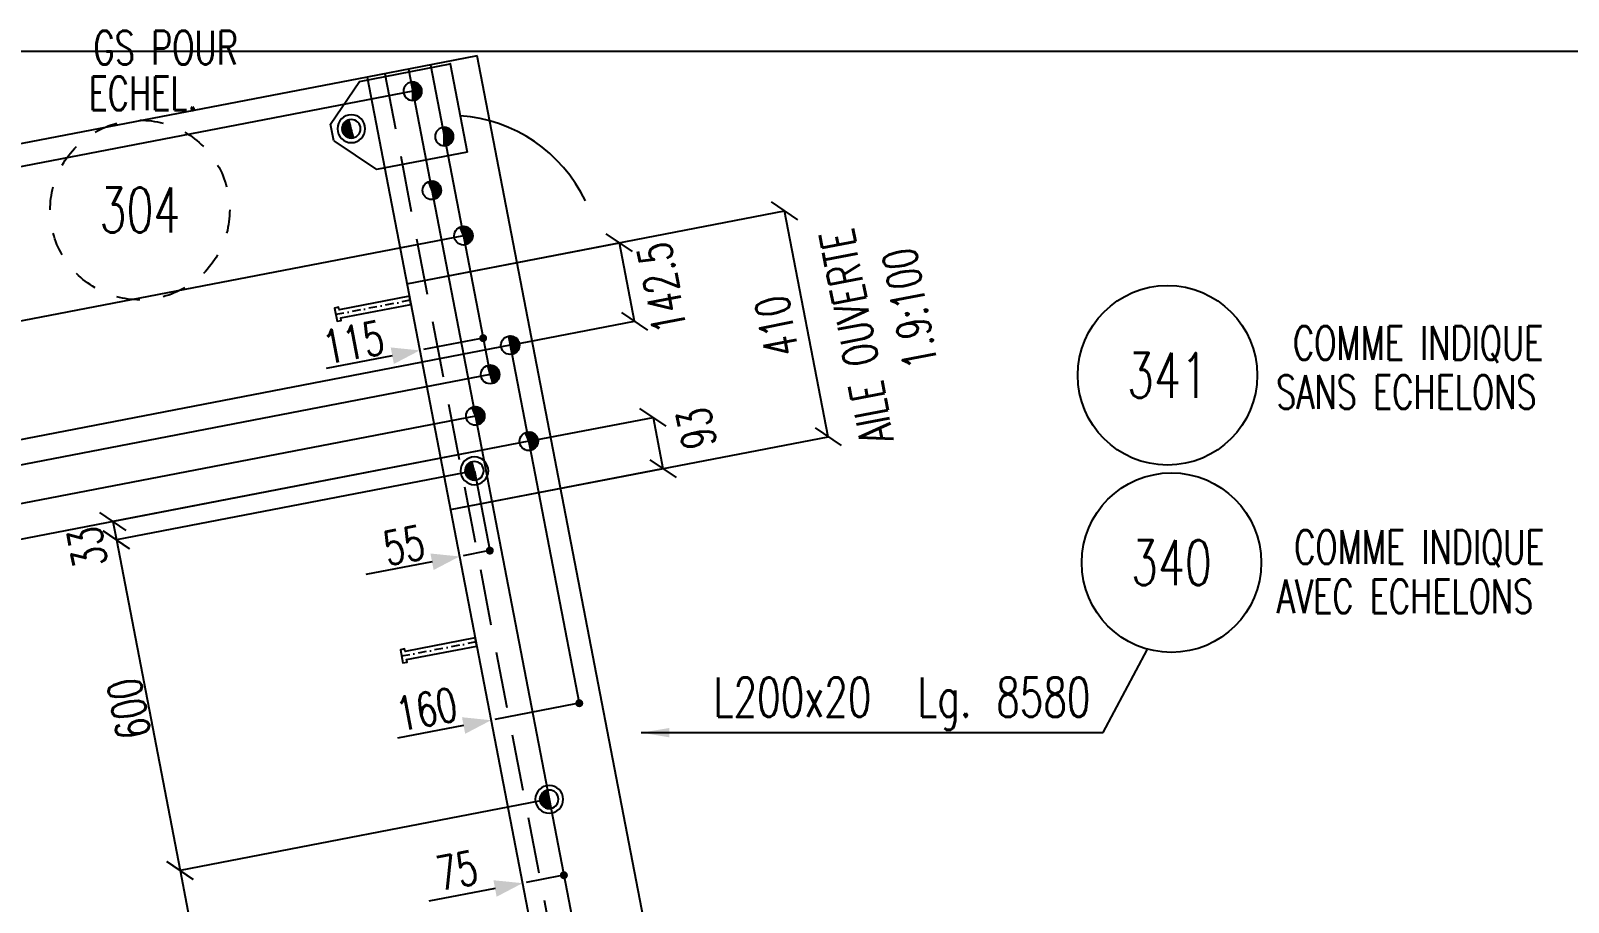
# Model space of a CAD drawing. Extents: x 512572 to 528792, y -20540 to -9023.
# Drawn here: x 524230 to 526971, y -10576 to -9023 of the extents above; entities that cross this region are included whole.
import ezdxf
from ezdxf.enums import TextEntityAlignment as Align

# ---------------------------------------------------------------- set-up
doc = ezdxf.new("R2010")
doc.units = 0
doc.header["$LTSCALE"] = 200
doc.header["$MEASUREMENT"] = 0
doc.linetypes.add('DASHDOT', pattern=[1, 0.5, -0.25, 0, -0.25])
doc.linetypes.add('DASHED', pattern=[0.75, 0.5, -0.25])
doc.layers.get('0').update_dxf_attribs({"linetype": 'CONTINUOUS'})
for name, color, linetype in [('ASSI', 3, 'CONTINUOUS'), ('BOLLINI_1', 7, 'CONTINUOUS'), ('Echelon', 1, 'CONTINUOUS'), ('FORI', 2, 'CONTINUOUS'), ('LINEA_ANG', 2, 'CONTINUOUS'), ('LINEE_PIASTRA', 2, 'CONTINUOUS'), ('LINEE_PIASTRE', 2, 'CONTINUOUS'), ('LP', 3, 'CONTINUOUS'), ('LS', 7, 'CONTINUOUS'), ('MZ', 6, 'DASHDOT'), ('PIASTRE', 5, 'CONTINUOUS'), ('QT_MAL', 7, 'CONTINUOUS'), ('QT_MPR', 7, 'CONTINUOUS'), ('QT_MSP', 7, 'CONTINUOUS'), ('TESTI_A_P', 7, 'CONTINUOUS'), ('TRAT-Y', 7, 'DASHED')]:
    doc.layers.add(name, color=color, linetype=linetype)
doc.styles.add('QUOTE', font='ROMANS8.SHX', dxfattribs={"width": 0.7})
doc.styles.add('RQL', font='ROMANS8.SHX', dxfattribs={"width": 0.7})
doc.styles.add('RS', font='ROMANS8.shx', dxfattribs={"width": 0.7})
doc.styles.get("Standard").update_dxf_attribs({"font": 'ROMANS8.SHX', "width": 0.7})
doc.dimstyles.new('FRECCE1', dxfattribs={"dimtxt": 60, "dimasz": 6.66, "dimexe": 0, "dimexo": 0, "dimgap": 1, "dimtad": 1, "dimzin": 0, "dimdsep": 46, "dimtxsty": 'RS', "dimblk1": 'QUOTP', "dimblk2": 'QUOTF', "dimsah": 1, "dimcen": 0, "dimclrd": 2, "dimclre": 2, "dimclrt": 7, "dimadec": 0, "dimazin": 0, "dimtfac": 1, "dimtix": 1, "dimtmove": 2, "dimatfit": 3, "dimldrblk": 'QUOTP', "dimfxl": 1, "dimtolj": 1, "dimtzin": 0, "dimarcsym": 0})
doc.dimstyles.new('TRATTO', dxfattribs={"dimscale": 0, "dimtxt": 60, "dimasz": 40, "dimexe": 0, "dimexo": 0, "dimgap": 5, "dimtad": 1, "dimrnd": 0.5, "dimdsep": 46, "dimtxsty": 'RS', "dimblk1": 'OBLIQUE', "dimblk2": 'OBLIQUE', "dimsah": 1, "dimcen": 0.09, "dimclrd": 2, "dimclre": 2, "dimclrt": 7, "dimadec": 0, "dimazin": 0, "dimtfac": 1, "dimtix": 1, "dimtmove": 2, "dimatfit": 3, "dimfxl": 1, "dimtolj": 1, "dimtzin": 0, "dimarcsym": 0})

# ---------------------------------------------------------------- blocks, each defined once
blk = doc.blocks.new('P20')
at = {"color": 0}
for p, q in [((0, 0.98), (0.02, 1)), ((0, 0.94), (0.06, 1)), ((1, -0.01), (0, 0.99)), ((0, 0.89), (0.1, 0.99)), ((0, 0.85), (0.14, 0.99)), ((0, 0.8), (0.18, 0.98)), ((0, 0.76), (0.22, 0.98)), ((0, 0.71), (0.25, 0.97)), ((0, 0.67), (0.29, 0.96)), ((1, -0.05), (0, 0.95)), ((0, 0.62), (0.32, 0.95)), ((0, 0.58), (0.36, 0.93)), ((0, 0.53), (0.39, 0.92)), ((0, 0.49), (0.42, 0.91)), ((1, -0.09), (0, 0.9)), ((0, 0.44), (0.45, 0.89)), ((0, 0.4), (0.48, 0.88)), ((0.99, -0.13), (0, 0.86)), ((0, 0.35), (0.51, 0.86)), ((0, 0.31), (0.54, 0.84)), ((0, 0.26), (0.56, 0.83)), ((0.99, -0.17), (0, 0.81)), ((0, 0.22), (0.59, 0.81)), ((0, 0.17), (0.61, 0.79)), ((0.98, -0.21), (0, 0.77)), ((0, 0.13), (0.64, 0.77)), ((0, 0.08), (0.66, 0.75)), ((0, 0.04), (0.69, 0.73)), ((0.97, -0.25), (0, 0.72)), ((0, -0.01), (0.71, 0.7)), ((0.96, -0.28), (0, 0.68)), ((0, -0.05), (0.73, 0.68)), ((0, -0.1), (0.75, 0.66)), ((0.95, -0.32), (0, 0.63)), ((0, -0.14), (0.77, 0.63)), ((0, -0.19), (0.79, 0.61)), ((0.94, -0.35), (0, 0.59)), ((0, -0.23), (0.81, 0.58)), ((0, -0.28), (0.83, 0.56)), ((0.92, -0.38), (0, 0.54)), ((0, -0.32), (0.85, 0.53)), ((0.91, -0.41), (0, 0.5)), ((0, -0.36), (0.87, 0.5)), ((0, -0.41), (0.88, 0.47)), ((0.9, -0.44), (0, 0.45)), ((0, -0.45), (0.9, 0.44)), ((0.88, -0.47), (0, 0.41)), ((0, -0.5), (0.91, 0.41)), ((0, -0.54), (0.92, 0.38)), ((0.87, -0.5), (0, 0.36)), ((0, -0.59), (0.94, 0.35)), ((0.85, -0.53), (0, 0.32)), ((0, -0.63), (0.95, 0.31)), ((0, -0.68), (0.96, 0.28)), ((0.83, -0.56), (0, 0.27)), ((0, -0.72), (0.97, 0.25)), ((0.81, -0.58), (0, 0.23)), ((0, -0.77), (0.98, 0.21)), ((0.79, -0.61), (0, 0.18)), ((0, -0.81), (0.99, 0.17)), ((0.77, -0.63), (0, 0.14)), ((0, -0.86), (0.99, 0.13)), ((0.75, -0.66), (0, 0.09)), ((0, -0.9), (1, 0.09)), ((0.73, -0.68), (0, 0.05)), ((0, -0.95), (1, 0.05)), ((0.71, -0.7), (0, 0.01)), ((0, -0.99), (1, 0.01)), ((1, 0.04), (0.04, 1)), ((1, 0.09), (0.09, 1)), ((0.99, 0.14), (0.14, 0.99)), ((0.98, 0.19), (0.19, 0.98)), ((0.97, 0.25), (0.25, 0.97)), ((0.95, 0.31), (0.31, 0.95)), ((0.92, 0.38), (0.38, 0.92)), ((0.88, 0.47), (0.47, 0.88)), ((0.81, 0.59), (0.59, 0.81)), ((0.69, -0.73), (0, -0.04)), ((0.66, -0.75), (0, -0.08)), ((0.64, -0.77), (0, -0.13)), ((0.61, -0.79), (0, -0.17)), ((0.59, -0.81), (0, -0.22)), ((0.56, -0.83), (0, -0.26)), ((0.54, -0.84), (0, -0.31)), ((0.51, -0.86), (0, -0.35)), ((0.48, -0.88), (0, -0.4)), ((0.45, -0.89), (0, -0.44)), ((0.42, -0.91), (0, -0.49)), ((0.39, -0.92), (0, -0.53)), ((0.36, -0.93), (0, -0.58)), ((0.32, -0.95), (0, -0.62)), ((0.29, -0.96), (0, -0.67)), ((0.25, -0.97), (0, -0.71)), ((0.22, -0.98), (0, -0.76)), ((0.18, -0.98), (0, -0.8)), ((0.14, -0.99), (0, -0.85)), ((0.1, -0.99), (0, -0.89)), ((0.04, -1), (1, -0.04)), ((0.09, -1), (1, -0.09)), ((0.14, -0.99), (0.99, -0.14)), ((0.19, -0.98), (0.98, -0.19)), ((0.25, -0.97), (0.97, -0.25)), ((0.31, -0.95), (0.95, -0.31)), ((0.38, -0.92), (0.92, -0.38)), ((0.47, -0.88), (0.88, -0.47)), ((0.59, -0.81), (0.81, -0.59))]:
    blk.add_line(p, q, dxfattribs=at)
for radius in [1.5, 1]:
    blk.add_circle((0, 0), radius)
blk = doc.blocks.new('MRKR_98')
blk.add_point((0, 0))
at = {"color": 7, "style": 'QUOTE', "width": 0.5, "flags": 1}
for tag, p in [('TI', (3.73, 6.83)), ('NFORI', (3.72, 5.3)), ('DI_S', (3.73, 6.42)), ('D_S', (3.73, 6.02)), ('E_S', (3.73, 5.68)), ('AUX2', (3.71, 4.93)), ('AUX1', (3.73, 4.19)), ('FAM', (3.73, 4.55)), ('COMMESSA', (3.73, 3.85)), ('MD', (3.73, 3.51)), ('MP', (3.73, 3.16)), ('LARGHEZZA', (3.73, 2.82)), ('SPESSORE', (3.73, 2.48)), ('NP', (3.73, 2.14)), ('SV', (3.73, 1.79)), ('PESO', (3.73, 1.45)), ('QUA', (3.73, 1.11)), ('LUN', (3.73, 0.76)), ('PROF', (3.73, 0.42)), ('POS', (3.73, 0.08))]:
    blk.add_attdef(tag, p, '', height=0.2, dxfattribs=at)
at = {"color": 7, "flags": 1}
for tag, p in [('LAV1', (5.26, 6.88)), ('LAV2', (5.26, 6.55)), ('LAV3', (5.26, 6.21)), ('LAV4', (5.26, 5.88)), ('LAV5', (5.26, 5.55)), ('LAV6', (5.26, 5.21)), ('LAV7', (5.26, 4.88)), ('LAV8', (5.26, 4.55)), ('LAV9', (5.26, 4.21)), ('LAV10', (5.26, 3.88))]:
    blk.add_attdef(tag, p, '', height=0.2, dxfattribs=at)
blk = doc.blocks.new('20')
at = {"color": 0}
for p, q in [((0, 0.98), (0.02, 1)), ((0, 0.94), (0.06, 1)), ((1, -0.01), (0, 0.99)), ((0, 0.89), (0.1, 0.99)), ((0, 0.85), (0.14, 0.99)), ((0, 0.8), (0.18, 0.98)), ((0, 0.76), (0.22, 0.98)), ((0, 0.71), (0.25, 0.97)), ((0, 0.67), (0.29, 0.96)), ((1, -0.05), (0, 0.95)), ((0, 0.62), (0.32, 0.95)), ((0, 0.58), (0.36, 0.93)), ((0, 0.53), (0.39, 0.92)), ((0, 0.49), (0.42, 0.91)), ((1, -0.09), (0, 0.9)), ((0, 0.44), (0.45, 0.89)), ((0, 0.4), (0.48, 0.88)), ((0.99, -0.13), (0, 0.86)), ((0, 0.35), (0.51, 0.86)), ((0, 0.31), (0.54, 0.84)), ((0, 0.26), (0.56, 0.83)), ((0.99, -0.17), (0, 0.81)), ((0, 0.22), (0.59, 0.81)), ((0, 0.17), (0.61, 0.79)), ((0.98, -0.21), (0, 0.77)), ((0, 0.13), (0.64, 0.77)), ((0, 0.08), (0.66, 0.75)), ((0, 0.04), (0.69, 0.73)), ((0.97, -0.25), (0, 0.72)), ((0, -0.01), (0.71, 0.7)), ((0.96, -0.28), (0, 0.68)), ((0, -0.05), (0.73, 0.68)), ((0, -0.1), (0.75, 0.66)), ((0.95, -0.32), (0, 0.63)), ((0, -0.14), (0.77, 0.63)), ((0, -0.19), (0.79, 0.61)), ((0.94, -0.35), (0, 0.59)), ((0, -0.23), (0.81, 0.58)), ((0, -0.28), (0.83, 0.56)), ((0.92, -0.38), (0, 0.54)), ((0, -0.32), (0.85, 0.53)), ((0.91, -0.41), (0, 0.5)), ((0, -0.36), (0.87, 0.5)), ((0, -0.41), (0.88, 0.47)), ((0.9, -0.44), (0, 0.45)), ((0, -0.45), (0.9, 0.44)), ((0.88, -0.47), (0, 0.41)), ((0, -0.5), (0.91, 0.41)), ((0, -0.54), (0.92, 0.38)), ((0.87, -0.5), (0, 0.36)), ((0, -0.59), (0.94, 0.35)), ((0.85, -0.53), (0, 0.32)), ((0, -0.63), (0.95, 0.31)), ((0, -0.68), (0.96, 0.28)), ((0.83, -0.56), (0, 0.27)), ((0, -0.72), (0.97, 0.25)), ((0.81, -0.58), (0, 0.23)), ((0, -0.77), (0.98, 0.21)), ((0.79, -0.61), (0, 0.18)), ((0, -0.81), (0.99, 0.17)), ((0.77, -0.63), (0, 0.14)), ((0, -0.86), (0.99, 0.13)), ((0.75, -0.66), (0, 0.09)), ((0, -0.9), (1, 0.09)), ((0.73, -0.68), (0, 0.05)), ((0, -0.95), (1, 0.05)), ((0.71, -0.7), (0, 0.01)), ((0, -0.99), (1, 0.01)), ((1, 0.04), (0.04, 1)), ((1, 0.09), (0.09, 1)), ((0.99, 0.14), (0.14, 0.99)), ((0.98, 0.19), (0.19, 0.98)), ((0.97, 0.25), (0.25, 0.97)), ((0.95, 0.31), (0.31, 0.95)), ((0.92, 0.38), (0.38, 0.92)), ((0.88, 0.47), (0.47, 0.88)), ((0.81, 0.59), (0.59, 0.81)), ((0.69, -0.73), (0, -0.04)), ((0.66, -0.75), (0, -0.08)), ((0.64, -0.77), (0, -0.13)), ((0.61, -0.79), (0, -0.17)), ((0.59, -0.81), (0, -0.22)), ((0.56, -0.83), (0, -0.26)), ((0.54, -0.84), (0, -0.31)), ((0.51, -0.86), (0, -0.35)), ((0.48, -0.88), (0, -0.4)), ((0.45, -0.89), (0, -0.44)), ((0.42, -0.91), (0, -0.49)), ((0.39, -0.92), (0, -0.53)), ((0.36, -0.93), (0, -0.58)), ((0.32, -0.95), (0, -0.62)), ((0.29, -0.96), (0, -0.67)), ((0.25, -0.97), (0, -0.71)), ((0.22, -0.98), (0, -0.76)), ((0.18, -0.98), (0, -0.8)), ((0.14, -0.99), (0, -0.85)), ((0.1, -0.99), (0, -0.89)), ((0.04, -1), (1, -0.04)), ((0.09, -1), (1, -0.09)), ((0.14, -0.99), (0.99, -0.14)), ((0.19, -0.98), (0.98, -0.19)), ((0.25, -0.97), (0.97, -0.25)), ((0.31, -0.95), (0.95, -0.31)), ((0.38, -0.92), (0.92, -0.38)), ((0.47, -0.88), (0.88, -0.47)), ((0.59, -0.81), (0.81, -0.59))]:
    blk.add_line(p, q, dxfattribs=at)
blk.add_line((0, 1), (0, -1))
blk.add_circle((0, 0), 1)
blk = doc.blocks.new('ASSE98')
blk.add_line((0, 0), (1, 0))
at = {"color": 7, "style": 'QUOTE', "width": 0.5, "flags": 1}
for tag, p in [('TI', (1.38308, 6.82731)), ('DI_S', (1.38308, 6.42178)), ('D_S', (1.38308, 6.02092)), ('E_S', (1.38308, 5.68065)), ('NFORI', (1.36454, 5.29792)), ('ALAR', (1.36349, 4.93246)), ('FAM', (1.3775, 4.54645)), ('ALA', (1.38308, 4.19257)), ('DISP2', (1.38308, 3.84971)), ('DISP1', (1.38308, 3.50686)), ('PINZAF', (1.38308, 3.164)), ('PINZAI', (1.38308, 2.82114)), ('TRP', (1.38308, 2.47829)), ('NP', (1.38308, 2.13543)), ('SV', (1.38308, 1.79257)), ('PESO', (1.38308, 1.44971)), ('QUA', (1.38308, 1.10686)), ('LUN', (1.38308, 0.764)), ('PROF', (1.38308, 0.42114)), ('POS', (1.38308, 0.07829))]:
    blk.add_attdef(tag, p, '', height=0.2, dxfattribs=at)
at = {"color": 7, "flags": 1}
for tag, p in [('LAV1', (3.07431, 6.82847)), ('LAV2', (3.07431, 6.49513)), ('LAV3', (3.07431, 6.1618)), ('LAV4', (3.07431, 5.82847)), ('LAV5', (3.07431, 5.49513)), ('LAV6', (3.07431, 5.1618)), ('LAV7', (3.07431, 4.82847)), ('LAV8', (3.07431, 4.49513)), ('LAV9', (3.07431, 4.1618)), ('LAV10', (3.07431, 3.82847))]:
    blk.add_attdef(tag, p, '', height=0.2, dxfattribs=at)
blk = doc.blocks.new('QUOTP')
at = {"layer": 'ASSI', "color": 2, "const_width": 1.07}
blk.add_lwpolyline([(-0.53, 0, 1), (0.53, 0, 1)], format="xyb", close=True, dxfattribs=at)
blk = doc.blocks.new('QUOTF')
at = {"layer": 'LS', "color": 2}
blk.add_line((7.5, 0), (25.5, 0), dxfattribs=at)
blk.add_solid([(7.5, 2.25), (0, 0), (7.5, -2.25)], dxfattribs=at)
blk = doc.blocks.new('*D33')
at = {"layer": 'QT_MAL', "color": 2, "lineweight": -2, "transparency": 16777216}
blk.add_line((525042.2, -9951), (525001.3, -9958.9), dxfattribs=at)
at = {"layer": 'QT_MAL', "color": 2, "lineweight": -2, "transparency": 16777216, "xscale": 6.66, "yscale": 6.66, "zscale": 6.66}
for name, p, rotation in [('QUOTF', (524994.7, -9960.2), 190.9154326102524), ('QUOTP', (525048.7, -9949.8), 10.91543261025238)]:
    blk.add_blockref(name, p, dxfattribs=dict(at, rotation=rotation))
at = {"layer": 'QT_MAL', "color": 7, "transparency": 16777216, "insert": (524895.7, -9940.4), "char_height": 60, "attachment_point": 5, "rotation": 10.9154, "style": 'RS'}
blk.add_mtext('\\A1;55', dxfattribs=at)
blk = doc.blocks.new('A$C6E393FD9')
at = {"layer": 'Echelon', "color": 3}
blk.add_lwpolyline([(2.5, 0), (0, 19.8), (168.6, 41.4), (167.9, 47.2), (177.8, 48.5), (181.8, 17.1), (171.9, 15.8), (171.2, 21.6), (2.5, 0)], close=True, dxfattribs=at)
at = {"layer": 'MZ', "ltscale": 0.2}
blk.add_line((1.3, 9.9), (179.8, 32.8), dxfattribs=at)
blk = doc.blocks.new('*D41')
at = {"layer": 'QT_MAL', "color": 2, "lineweight": -2, "transparency": 16777216}
blk.add_line((525201.6, -10223), (525057.5, -10250.7), dxfattribs=at)
at = {"layer": 'QT_MAL', "color": 2, "lineweight": -2, "transparency": 16777216, "xscale": 6.66, "yscale": 6.66, "zscale": 6.66}
for name, p, rotation in [('QUOTP', (525208.1, -10221.7), 10.91543261025238), ('QUOTF', (525051, -10252), 190.9154326102524)]:
    blk.add_blockref(name, p, dxfattribs=dict(at, rotation=rotation))
at = {"layer": 'QT_MAL', "color": 7, "transparency": 16777216, "insert": (524935.9, -10232.4), "char_height": 60, "attachment_point": 5, "rotation": 10.9154, "style": 'RS'}
blk.add_mtext('\\A1;160', dxfattribs=at)
blk = doc.blocks.new('_OBLIQUE')
at = {"color": 0, "linetype": 'ByBlock'}
blk.add_line((-0.5, -0.5), (0.5, 0.5), dxfattribs=at)
blk = doc.blocks.new('*D42')
at = {"layer": 'QT_MPR', "color": 2, "lineweight": -2, "transparency": 16777216}
for p, q in [((524830, -9106), (523951.2, -9275.4)), ((524911.2, -9131.2), (523958.8, -9314.8)), ((523951.2, -9275.4), (523958.8, -9314.8))]:
    blk.add_line(p, q, dxfattribs=at)
at = {"layer": 'QT_MPR', "color": 2, "lineweight": -2, "transparency": 16777216, "xscale": 40, "yscale": 40, "zscale": 40}
for p, rotation in [((523951.2, -9275.4), 100.9154326102389), ((523958.8, -9314.8), 280.9154326102389)]:
    blk.add_blockref('_OBLIQUE', p, dxfattribs=dict(at, rotation=rotation))
at = {"layer": 'QT_MPR', "color": 7, "transparency": 16777216, "insert": (523891.7, -9195.1), "char_height": 60, "attachment_point": 5, "rotation": 100.9154, "style": 'RS'}
blk.add_mtext('\\A1;40.5', dxfattribs=at)
blk = doc.blocks.new('*D43')
at = {"layer": 'QT_MPR', "color": 2, "lineweight": -2, "transparency": 16777216}
for p, q in [((524911.2, -9131.2), (523958.8, -9314.8)), ((523958.8, -9314.8), (524009.9, -9580)), ((525001.6, -9388.7), (524009.9, -9580))]:
    blk.add_line(p, q, dxfattribs=at)
at = {"layer": 'QT_MPR', "color": 2, "lineweight": -2, "transparency": 16777216, "xscale": 40, "yscale": 40, "zscale": 40}
for p, rotation in [((523958.8, -9314.8), 100.9154326102389), ((524009.9, -9580), 280.9154326102389)]:
    blk.add_blockref('_OBLIQUE', p, dxfattribs=dict(at, rotation=rotation))
at = {"layer": 'QT_MPR', "color": 7, "transparency": 16777216, "insert": (524029.5, -9439), "char_height": 60, "attachment_point": 5, "rotation": 100.9154, "style": 'RS'}
blk.add_mtext('\\A1;90x3', dxfattribs=at)
blk = doc.blocks.new('*D44')
at = {"layer": 'QT_MPR', "color": 2, "lineweight": -2, "transparency": 16777216}
for p, q in [((524911.2, -9131.2), (523958.8, -9314.8)), ((523958.8, -9314.8), (524009.9, -9580)), ((525001.6, -9388.7), (524009.9, -9580))]:
    blk.add_line(p, q, dxfattribs=at)
at = {"layer": 'QT_MPR', "color": 2, "lineweight": -2, "transparency": 16777216, "xscale": 40, "yscale": 40, "zscale": 40}
for p, rotation in [((523958.8, -9314.8), 100.9154326102389), ((524009.9, -9580), 280.9154326102389)]:
    blk.add_blockref('_OBLIQUE', p, dxfattribs=dict(at, rotation=rotation))
at = {"layer": 'QT_MPR', "color": 7, "transparency": 16777216, "insert": (523950, -9454), "char_height": 60, "attachment_point": 5, "rotation": 100.9154, "style": 'RS'}
blk.add_mtext('\\A1;270', dxfattribs=at)
blk = doc.blocks.new('*D45')
at = {"layer": 'QT_MPR', "color": 2, "lineweight": -2, "transparency": 16777216}
for p, q in [((525001.6, -9388.7), (524009.9, -9580)), ((524009.9, -9580), (524049.2, -9783.5)), ((525085.1, -9583.8), (524049.2, -9783.5))]:
    blk.add_line(p, q, dxfattribs=at)
at = {"layer": 'QT_MPR', "color": 2, "lineweight": -2, "transparency": 16777216, "xscale": 40, "yscale": 40, "zscale": 40}
for p, rotation in [((524009.9, -9580), 100.9154326102389), ((524049.2, -9783.5), 280.9154326102389)]:
    blk.add_blockref('_OBLIQUE', p, dxfattribs=dict(at, rotation=rotation))
at = {"layer": 'QT_MPR', "color": 7, "transparency": 16777216, "insert": (524080.5, -9672.5), "char_height": 60, "attachment_point": 5, "rotation": 100.9154, "style": 'RS'}
blk.add_mtext('\\A1;207.5', dxfattribs=at)
blk = doc.blocks.new('*D46')
at = {"layer": 'QT_MPR', "color": 2, "lineweight": -2, "transparency": 16777216}
for p, q in [((525085.1, -9583.8), (524049.2, -9783.5)), ((525049.3, -9636), (524057.6, -9827.2)), ((524049.2, -9783.5), (524057.6, -9827.2))]:
    blk.add_line(p, q, dxfattribs=at)
at = {"layer": 'QT_MPR', "color": 2, "lineweight": -2, "transparency": 16777216, "xscale": 40, "yscale": 40, "zscale": 40}
for p, rotation in [((524049.2, -9783.5), 100.9154326102389), ((524057.6, -9827.2), 280.9154326102389)]:
    blk.add_blockref('_OBLIQUE', p, dxfattribs=dict(at, rotation=rotation))
at = {"layer": 'QT_MPR', "color": 7, "transparency": 16777216, "insert": (523955.8, -9715), "char_height": 60, "attachment_point": 5, "rotation": 100.9154, "style": 'RS'}
blk.add_mtext('\\A1;44.5', dxfattribs=at)
blk = doc.blocks.new('*D47')
at = {"layer": 'QT_MPR', "color": 2, "lineweight": -2, "transparency": 16777216}
for p, q in [((525049.3, -9636), (524057.6, -9827.2)), ((525022.9, -9710), (524070.4, -9893.7)), ((524057.6, -9827.2), (524070.4, -9893.7))]:
    blk.add_line(p, q, dxfattribs=at)
at = {"layer": 'QT_MPR', "color": 2, "lineweight": -2, "transparency": 16777216, "xscale": 40, "yscale": 40, "zscale": 40}
for p, rotation in [((524057.6, -9827.2), 100.9154326102389), ((524070.4, -9893.7), 280.9154326102389)]:
    blk.add_blockref('_OBLIQUE', p, dxfattribs=dict(at, rotation=rotation))
at = {"layer": 'QT_MPR', "color": 7, "transparency": 16777216, "insert": (523894.1, -9830.3), "char_height": 60, "attachment_point": 5, "rotation": 100.9154, "style": 'RS'}
blk.add_mtext('\\A1;67.5', dxfattribs=at)
blk = doc.blocks.new('*D48')
at = {"layer": 'QT_MPR', "color": 2, "lineweight": -2, "transparency": 16777216}
for p, q in [((525022.9, -9710), (524070.4, -9893.7)), ((525118.1, -9755), (524082.2, -9954.8)), ((524070.4, -9893.7), (524082.2, -9954.8))]:
    blk.add_line(p, q, dxfattribs=at)
at = {"layer": 'QT_MPR', "color": 2, "lineweight": -2, "transparency": 16777216, "xscale": 40, "yscale": 40, "zscale": 40}
for p, rotation in [((524070.4, -9893.7), 100.9154326102389), ((524082.2, -9954.8), 280.9154326102389)]:
    blk.add_blockref('_OBLIQUE', p, dxfattribs=dict(at, rotation=rotation))
at = {"layer": 'QT_MPR', "color": 7, "transparency": 16777216, "insert": (524059.6, -10064.8), "char_height": 60, "attachment_point": 5, "rotation": 100.9154, "style": 'RS'}
blk.add_mtext('\\A1;62.5', dxfattribs=at)
blk = doc.blocks.new('*D49')
at = {"layer": 'QT_MPR', "color": 2, "lineweight": -2, "transparency": 16777216}
for p, q in [((525118.1, -9755), (524082.2, -9954.8)), ((524082.2, -9954.8), (524323.9, -11207.9)), ((525331.3, -11013.7), (524323.9, -11207.9))]:
    blk.add_line(p, q, dxfattribs=at)
at = {"layer": 'QT_MPR', "color": 2, "lineweight": -2, "transparency": 16777216, "xscale": 40, "yscale": 40, "zscale": 40}
for p, rotation in [((524082.2, -9954.8), 100.9154326102389), ((524323.9, -11207.9), 280.9154326102389)]:
    blk.add_blockref('_OBLIQUE', p, dxfattribs=dict(at, rotation=rotation))
at = {"layer": 'QT_MPR', "color": 7, "transparency": 16777216, "insert": (524168.7, -10588), "char_height": 60, "attachment_point": 5, "rotation": 100.9154, "style": 'RS'}
blk.add_mtext('\\A1;1276', dxfattribs=at)
blk = doc.blocks.new('*D60')
at = {"layer": 'QT_MSP', "color": 2, "lineweight": -2, "transparency": 16777216}
for p, q in [((525118.1, -9755), (524376.8, -9898)), ((525021.3, -9807.6), (524383.1, -9930.6)), ((524376.8, -9898), (524383.1, -9930.6))]:
    blk.add_line(p, q, dxfattribs=at)
at = {"layer": 'QT_MSP', "color": 2, "lineweight": -2, "transparency": 16777216, "xscale": 40, "yscale": 40, "zscale": 40}
for p, rotation in [((524376.8, -9898), 100.9154326102389), ((524383.1, -9930.6), 280.9154326102389)]:
    blk.add_blockref('_OBLIQUE', p, dxfattribs=dict(at, rotation=rotation))
at = {"layer": 'QT_MSP', "color": 7, "transparency": 16777216, "insert": (524331.4, -9943.9), "char_height": 60, "attachment_point": 5, "rotation": 100.9154, "style": 'RS'}
blk.add_mtext('\\A1;33', dxfattribs=at)
blk = doc.blocks.new('*D61')
at = {"layer": 'QT_MSP', "color": 2, "lineweight": -2, "transparency": 16777216}
for p, q in [((525021.3, -9807.6), (524383.1, -9930.6)), ((524383.1, -9930.6), (524496.7, -10519.8)), ((525154.6, -10392.9), (524496.7, -10519.8))]:
    blk.add_line(p, q, dxfattribs=at)
at = {"layer": 'QT_MSP', "color": 2, "lineweight": -2, "transparency": 16777216, "xscale": 40, "yscale": 40, "zscale": 40}
for p, rotation in [((524383.1, -9930.6), 100.9154326102389), ((524496.7, -10519.8), 280.9154326102389)]:
    blk.add_blockref('_OBLIQUE', p, dxfattribs=dict(at, rotation=rotation))
at = {"layer": 'QT_MSP', "color": 7, "transparency": 16777216, "insert": (524405.5, -10231.8), "char_height": 60, "attachment_point": 5, "rotation": 100.9154, "style": 'RS'}
blk.add_mtext('\\A1;600', dxfattribs=at)
blk = doc.blocks.new('*D62')
at = {"layer": 'QT_MSP', "color": 2, "lineweight": -2, "transparency": 16777216}
for p, q in [((525154.6, -10392.9), (524496.7, -10519.8)), ((524496.7, -10519.8), (524610.3, -11108.9)), ((525268.2, -10982.1), (524610.3, -11108.9))]:
    blk.add_line(p, q, dxfattribs=at)
at = {"layer": 'QT_MSP', "color": 2, "lineweight": -2, "transparency": 16777216, "xscale": 40, "yscale": 40, "zscale": 40}
for p, rotation in [((524496.7, -10519.8), 100.9154326102389), ((524610.3, -11108.9), 280.9154326102389)]:
    blk.add_blockref('_OBLIQUE', p, dxfattribs=dict(at, rotation=rotation))
at = {"layer": 'QT_MSP', "color": 7, "transparency": 16777216, "insert": (524519.1, -10821), "char_height": 60, "attachment_point": 5, "rotation": 100.9154, "style": 'RS'}
blk.add_mtext('\\A1;600', dxfattribs=at)
blk = doc.blocks.new('*D79')
at = {"layer": 'QT_MAL', "color": 2, "lineweight": -2, "transparency": 16777216}
blk.add_line((525174.1, -10529.5), (525113.5, -10541.2), dxfattribs=at)
at = {"layer": 'QT_MAL', "color": 2, "lineweight": -2, "transparency": 16777216, "xscale": 6.66, "yscale": 6.66, "zscale": 6.66}
for name, p, rotation in [('QUOTP', (525180.7, -10528.2), 10.91543261023896), ('QUOTF', (525107, -10542.4), 190.9154326102389)]:
    blk.add_blockref(name, p, dxfattribs=dict(at, rotation=rotation))
at = {"layer": 'QT_MAL', "color": 7, "transparency": 16777216, "insert": (524990, -10519.9), "char_height": 60, "attachment_point": 5, "rotation": 10.9154, "style": 'RS'}
blk.add_mtext('\\A1;75', dxfattribs=at)
blk = doc.blocks.new('*D80')
at = {"layer": 'QT_MAL', "color": 2, "lineweight": -2, "transparency": 16777216}
blk.add_line((525030.3, -9572.5), (524930.5, -9591.7), dxfattribs=at)
at = {"layer": 'QT_MAL', "color": 2, "lineweight": -2, "transparency": 16777216, "xscale": 6.66, "yscale": 6.66, "zscale": 6.66}
for name, p, rotation in [('QUOTP', (525036.8, -9571.2), 10.91543261023896), ('QUOTF', (524923.9, -9593), 190.9154326102389)]:
    blk.add_blockref(name, p, dxfattribs=dict(at, rotation=rotation))
at = {"layer": 'QT_MAL', "color": 7, "transparency": 16777216, "insert": (524805.6, -9578.8), "char_height": 60, "attachment_point": 5, "rotation": 10.9154, "style": 'RS'}
blk.add_mtext('\\A1;115', dxfattribs=at)
blk = doc.blocks.new('*D91')
at = {"layer": 'QT_MPR', "color": 2, "lineweight": -2, "transparency": 16777216}
for p, q in [((522528.8, -10191), (523775.8, -9950.5)), ((523775.8, -9950.5), (524797.6, -15248.6)), ((523543.7, -15490.5), (524797.6, -15248.6))]:
    blk.add_line(p, q, dxfattribs=at)
at = {"layer": 'QT_MPR', "color": 2, "lineweight": -2, "transparency": 16777216, "xscale": 40, "yscale": 40, "zscale": 40}
for p, rotation in [((523775.8, -9950.5), 100.9154326102523), ((524797.6, -15248.6), 280.9154326102524)]:
    blk.add_blockref('_OBLIQUE', p, dxfattribs=dict(at, rotation=rotation))
at = {"layer": 'QT_MPR', "color": 7, "transparency": 16777216, "insert": (524252.3, -12606.2), "char_height": 60, "attachment_point": 5, "rotation": 100.9154, "style": 'RS'}
blk.add_mtext('\\A1;5396', dxfattribs=at)
blk = doc.blocks.new('xxx')
blk.add_circle((0, 0), 8)
at = {"color": 3, "style": 'RQL', "width": 0.7}
blk.add_attdef('POS', text='', height=4, dxfattribs=at).set_placement((0, 0), align=Align.MIDDLE)
at = {"color": 3, "style": 'RQL', "width": 0.7, "flags": 1}
blk.add_attdef('POS1', (-0.39, -5.42), '', height=2, dxfattribs=at)
at = {"style": 'RQL', "width": 0.7, "flags": 1}
blk.add_attdef('TIPO', (-0.39, -8.66), '', height=2, dxfattribs=at)
blk = doc.blocks.new('zzz')
at = {"linetype": 'Continuous'}
for start, end in [(120, 135), (90, 105), (60, 75), (30, 45), (150, 165), (0, 15), (180, 195), (330, 345), (210, 225), (300, 315), (240, 255), (270, 285)]:
    blk.add_arc((0, 0), 8, start, end, dxfattribs=at)
at = {"color": 3, "style": 'RQL', "width": 0.7}
blk.add_attdef('POS1', text='', height=4, dxfattribs=at).set_placement((0, 0), align=Align.MIDDLE)
at = {"style": 'RQL', "width": 0.7, "flags": 1}
blk.add_attdef('TIPO', (0, -8), '', height=3, dxfattribs=at)
blk = doc.blocks.new('*D219')
at = {"layer": 'LP', "color": 2, "lineweight": -2, "transparency": 16777216}
for p, q in [((524901, -9474.1), (525279.6, -9401.1)), ((525306.6, -9541.1), (525279.6, -9401.1)), ((525085.1, -9583.8), (525306.6, -9541.1))]:
    blk.add_line(p, q, dxfattribs=at)
at = {"layer": 'LP', "color": 2, "lineweight": -2, "transparency": 16777216, "xscale": 40, "yscale": 40, "zscale": 40}
for p, rotation in [((525279.6, -9401.1), 100.9154326102451), ((525306.6, -9541.1), 280.9154326102451)]:
    blk.add_blockref('_OBLIQUE', p, dxfattribs=dict(at, rotation=rotation))
at = {"layer": 'LP', "color": 7, "transparency": 16777216, "insert": (525355.5, -9481.6), "char_height": 60, "attachment_point": 5, "rotation": 100.9154, "style": 'RS'}
blk.add_mtext('\\A1;142.5', dxfattribs=at)
blk = doc.blocks.new('*D220')
at = {"layer": 'LP', "color": 2, "lineweight": -2, "transparency": 16777216}
for p, q in [((525118.1, -9755), (525339.6, -9712.3)), ((525339.6, -9712.3), (525357.2, -9803.6)), ((524978.6, -9876.6), (525357.2, -9803.6))]:
    blk.add_line(p, q, dxfattribs=at)
at = {"layer": 'LP', "color": 2, "lineweight": -2, "transparency": 16777216, "xscale": 40, "yscale": 40, "zscale": 40}
for p, rotation in [((525339.6, -9712.3), 100.9154326102451), ((525357.2, -9803.6), 280.9154326102451)]:
    blk.add_blockref('_OBLIQUE', p, dxfattribs=dict(at, rotation=rotation))
at = {"layer": 'LP', "color": 7, "transparency": 16777216, "insert": (525417.1, -9732), "char_height": 60, "attachment_point": 5, "rotation": 100.9154, "style": 'RS'}
blk.add_mtext('\\A1;93', dxfattribs=at)
blk = doc.blocks.new('*D221')
at = {"layer": 'LP', "color": 2, "lineweight": -2, "transparency": 16777216}
for p, q in [((524901, -9474.1), (525574.2, -9344.3)), ((525651.8, -9746.8), (525574.2, -9344.3)), ((524978.6, -9876.6), (525651.8, -9746.8))]:
    blk.add_line(p, q, dxfattribs=at)
at = {"layer": 'LP', "color": 2, "lineweight": -2, "transparency": 16777216, "xscale": 40, "yscale": 40, "zscale": 40}
for p, rotation in [((525574.2, -9344.3), 100.9154326102451), ((525651.8, -9746.8), 280.9154326102451)]:
    blk.add_blockref('_OBLIQUE', p, dxfattribs=dict(at, rotation=rotation))
at = {"layer": 'LP', "color": 7, "transparency": 16777216, "insert": (525559.9, -9549.8), "char_height": 60, "attachment_point": 5, "rotation": 100.9154, "style": 'RS'}
blk.add_mtext('\\A1;410', dxfattribs=at)

msp = doc.modelspace()

# ---------------------------------------------------------------- linework, layer by layer
at = {"layer": 'ASSI', "color": 6}
msp.add_line((525085.082, -9583.769), (525208.106, -10221.698), dxfattribs=at)
at = {"layer": 'LINEA_ANG'}
for p, q in [((525026.37, -9068.084), (524829.988, -9105.956)), ((526651.078, -17492.853), (525026.37, -9068.084)), ((524829.988, -9105.956), (526454.696, -17530.725))]:
    msp.add_line(p, q, dxfattribs=at)
at = {"layer": 'LINEE_PIASTRA'}
for p, q in [((524764.726, -9189.971), (524816.232, -9113.84)), ((524770.407, -9219.428), (524846.54, -9270.944))]:
    msp.add_line(p, q, dxfattribs=at)
at = {"layer": 'LINEE_PIASTRE'}
for p, q in [((524816.242, -9113.838), (524978.257, -9082.594)), ((524978.257, -9082.594), (525008.554, -9239.699)), ((524770.407, -9219.428), (524764.726, -9189.971)), ((525008.554, -9239.699), (524846.54, -9270.944))]:
    msp.add_line(p, q, dxfattribs=at)
at = {"layer": 'LS', "color": 6}
for p, q in [((524903.621, -9091.646), (525951.774, -14526.746)), ((524942.897, -9084.072), (525049.33, -9635.97)), ((525021.315, -9807.557), (525048.742, -9949.779)), ((526141.663, -10274.186), (526220.637, -10126.478))]:
    msp.add_line(p, q, dxfattribs=at)
at = {"layer": 'LS', "color": 8}
msp.add_lwpolyline([(512572.329, -9060.123), (512572.329, -20540.123), (525292.329, -20540.123), (525292.329, -18940.123), (528792.329, -18940.123), (528792.329, -9060.123), (512572.329, -9060.123)], close=True, dxfattribs=at)
at = {"layer": 'LS', "const_width": 0.25}
msp.add_lwpolyline([(524829.613, -9105.956, 1), (524830.363, -9105.956, 1)], format="xyb", close=True, dxfattribs=at)
at = {"layer": 'LS', "color": 6}
msp.add_lwpolyline([(525318.55, -10274.186), (526141.663, -10274.186)], dxfattribs=at)
msp.add_arc((524976.979, -9442.904), 268.656, 25.616194, 85.92652, dxfattribs=at)
msp.add_solid([(525368.55, -10282.519), (525318.55, -10274.186), (525368.55, -10265.853)], dxfattribs=at)
at = {"layer": 'TRAT-Y'}
msp.add_line((524861.409, -9099.897), (526486.117, -17524.665), dxfattribs=at)

# ---------------------------------------------------------------- block references
at = {"layer": 'ASSI'}
ref = msp.add_blockref('ASSE98', (524829.988, -9105.956), dxfattribs=dict(at, xscale=8580, zscale=8580, rotation=280.9154326102389))
ref.add_attrib('PROF', 'L200x20', (525447.398, -10245.989), dxfattribs={"layer": '0', "color": 2, "height": 70, "style": 'QUOTE', "width": 0.7})
ref.add_attrib('LUN', '8580', (525951.328, -10245.989), dxfattribs={"layer": '0', "color": 2, "height": 70, "style": 'QUOTE', "width": 0.7})
ref.add_attrib('SV', 'Lg.', (525810.773, -10245.989), dxfattribs={"layer": '0', "color": 2, "height": 70, "style": 'QUOTE', "width": 0.7})
at = {"layer": 'BOLLINI_1', "xscale": 19.9979999999523, "yscale": 19.9979999999523, "zscale": 19.9979999999523}
for p, values in [((526256.613, -9637.363), {'POS': '341'}), ((526263.658, -9971.22), {'POS': '340'})]:
    msp.add_blockref('xxx', p, dxfattribs=at).add_auto_attribs(values)
at = {"layer": 'FORI', "yscale": 16.5, "zscale": 16.5}
for name, p, xscale, rotation in [('20', (524911.241, -9131.163), -16.5, 180.0000000000064), ('P20', (524801.934, -9198.072), -16.5, 14.2878129977173), ('20', (524967.56, -9211.96), -16.5, 180.0000000000064), ('20', (524945.326, -9307.906), 16.5, 21.83086522049124), ('20', (525001.645, -9388.703), 16.5, 21.83086522049124), ('20', (525085.082, -9583.769), 16.5, 10.78593695703002), ('20', (525049.33, -9635.97), 16.5, 16.00860780571669), ('20', (525022.869, -9709.997), 16.5, 21.80751674549127), ('20', (525118.108, -9755.022), 16.5, 21.80751674549127), ('P20', (525021.315, -9807.557), -16.5, 14.28781299771946), ('P20', (525154.569, -10392.914), -16.5, 14.28781299771946)]:
    msp.add_blockref(name, p, dxfattribs=dict(at, xscale=xscale, rotation=rotation))
at = {"layer": 'LS', "color": 6}
ref = msp.add_blockref('zzz', (524425.022, -9342.8), dxfattribs=dict(at, xscale=-19.99999994494139, yscale=19.99999994494139, zscale=19.99999994494139))
ref.add_attrib('POS1', '304', dxfattribs={"layer": '0', "color": 3, "height": 80, "style": 'RQL', "width": 0.7}).set_placement((524425.022, -9342.8), align=Align.MIDDLE)
at = {"layer": 'LS', "color": 111, "xscale": -0.7500000000000001, "yscale": 0.7500000000000001, "zscale": 0.7500000000000001, "rotation": 18.21264191292158}
for p in [(524909.935, -9510.532), (525027.338, -10119.315)]:
    msp.add_blockref('A$C6E393FD9', p, dxfattribs=at)
at = {"layer": 'PIASTRE', "xscale": 20.00000000000001, "yscale": 20.00000000000001, "zscale": 20.00000000000001, "rotation": 100.9154326064912}
msp.add_blockref('MRKR_98', (524978.257, -9082.594), dxfattribs=at)

# ---------------------------------------------------------------- texts
at = {"layer": 'LP', "color": 7, "style": 'RS', "width": 0.7}
for s, p in [('AILE OUVERTE', (525768.427, -9752.487)), ('1.9:100', (525847.397, -9618.695))]:
    msp.add_text(s, height=60, rotation=100.915433, dxfattribs=at).set_placement(p)
at = {"layer": 'LS', "style": 'RS', "width": 0.7}
for s, p in [('GS POUR', (524342.226, -9083.433)), (' ECHEL.', (524304.798, -9164.993))]:
    msp.add_text(s, height=60, dxfattribs=at).set_placement(p)
at = {"layer": 'TESTI_A_P', "style": 'RS', "width": 0.7}
for s, p in [('COMME INDIQUE', (526480.27, -9609.65)), ('SANS ECHELONS', (526450.27, -9697.181)), ('COMME INDIQUE', (526482.527, -9973.59)), ('AVEC ECHELONS', (526451.527, -10061.121))]:
    msp.add_text(s, height=60, dxfattribs=at).set_placement(p)

# ---------------------------------------------------------------- dimensions: what is measured, and where the dimension line sits
at = {"layer": 'LP'}
for base, p1, picture, middle in [((525574.16, -9344.325), (524978.613, -9876.637), '*D221', (525559.858, -9549.849)), ((525279.588, -9401.133), (525085.082, -9583.769), '*D219', (525355.516, -9481.61))]:
    dim = msp.add_linear_dim(base=base, p1=p1, p2=(524900.993, -9474.145), angle=280.915433, dimstyle='TRATTO', override={"dimscale": 1}, dxfattribs=at)
    dim.commit()
    dim.dimension.update_dxf_attribs({"geometry": picture, "text_midpoint": middle, "dimtype": 160})
dim = msp.add_linear_dim(base=(525357.208, -9803.625), p1=(525118.108, -9755.022), p2=(524978.613, -9876.637), angle=280.915433, text='93', dimstyle='TRATTO', override={"dimscale": 1}, dxfattribs=at)
dim.commit()
dim.dimension.update_dxf_attribs({"geometry": '*D220', "text_midpoint": (525417.116, -9731.975), "dimtype": 160})
at = {"layer": 'QT_MAL'}
for base, p1, p2, angle, text, picture, middle in [((524923.911, -9592.986), (525036.841, -9571.208), (524923.911, -9592.986), 10.915433, '115', '*D80', (524805.602, -9578.785)), ((524994.727, -9960.195), (525048.742, -9949.779), (524994.727, -9960.195), 190.915433, '55', '*D33', (524895.724, -9940.448)), ((525051.001, -10251.996), (525208.106, -10221.698), (525051.001, -10251.996), 190.915433, '160', '*D41', (524935.927, -10232.439)), ((525107.01, -10542.425), (525180.663, -10528.221), (525107.01, -10542.425), 10.915433, '75', '*D79', (524989.968, -10519.915))]:
    dim = msp.add_linear_dim(base=base, p1=p1, p2=p2, angle=angle, text=text, dimstyle='FRECCE1', dxfattribs=at)
    dim.commit()
    dim.dimension.update_dxf_attribs({"geometry": picture, "text_midpoint": middle, "dimtype": 160})
at = {"layer": 'QT_MPR'}
for base, p1, p2, text, picture, middle in [((523958.781, -9314.844), (524829.988, -9105.956), (524911.241, -9131.163), '40.5', '*D42', (523891.724, -9195.068)), ((524009.908, -9579.959), (524911.241, -9131.163), (525001.645, -9388.703), '270', '*D44', (523949.978, -9454.029)), ((524009.908, -9579.959), (524911.241, -9131.163), (525001.645, -9388.703), '90x3', '*D43', (524029.527, -9439.014)), ((524049.169, -9783.544), (525001.645, -9388.703), (525085.082, -9583.769), '207.5', '*D45', (524080.498, -9672.453)), ((524057.593, -9827.225), (525085.082, -9583.769), (525049.33, -9635.97), '44.5', '*D46', (523955.764, -9715.014)), ((524070.409, -9893.678), (525049.33, -9635.97), (525022.869, -9709.997), '67.5', '*D47', (523894.082, -9830.329)), ((524082.195, -9954.797), (525022.869, -9709.997), (525118.108, -9755.022), '62.5', '*D48', (524059.64, -10064.754)), ((524323.864, -11207.946), (525118.108, -9755.022), (525331.301, -11013.663), '1276', '*D49', (524168.663, -10587.999)), ((524797.58, -15248.642), (522528.804, -10190.975), (523543.674, -15490.457), '5396', '*D91', (524252.342, -12606.192))]:
    dim = msp.add_linear_dim(base=base, p1=p1, p2=p2, angle=100.915433, text=text, dimstyle='TRATTO', override={"dimscale": 1}, dxfattribs=at)
    dim.commit()
    dim.dimension.update_dxf_attribs({"geometry": picture, "text_midpoint": middle, "dimtype": 160})
at = {"layer": 'QT_MSP'}
for base, p1, p2, text, picture, middle in [((524383.065, -9930.643), (525118.108, -9755.022), (525021.315, -9807.557), '33', '*D60', (524331.44, -9943.877)), ((524496.681, -10519.787), (525021.315, -9807.557), (525154.569, -10392.914), '600', '*D61', (524405.506, -10231.842)), ((524610.297, -11108.932), (525154.569, -10392.914), (525268.185, -10982.059), '600', '*D62', (524519.122, -10820.987))]:
    dim = msp.add_linear_dim(base=base, p1=p1, p2=p2, angle=100.915433, text=text, dimstyle='TRATTO', override={"dimscale": 1}, dxfattribs=at)
    dim.commit()
    dim.dimension.update_dxf_attribs({"geometry": picture, "text_midpoint": middle, "dimtype": 160})

doc.saveas('drawing.dxf')
